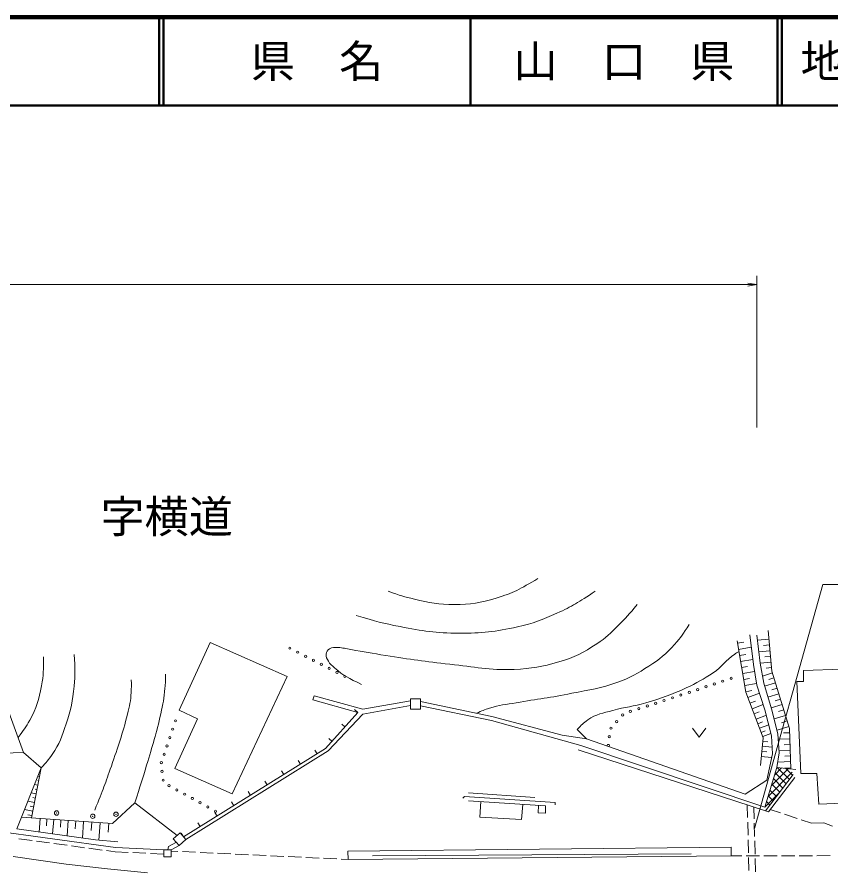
# Model space of a CAD drawing. Units: millimetres at full size, sheet at 1:1000; details may follow other scales. Extents: x 40000 to 680000, y 20000 to 380000.
# Drawn here: x 281682 to 373805, y 283141 to 380000 of the extents above; entities that cross this region are included whole.
import ezdxf
from ezdxf.enums import TextEntityAlignment as Align

# ---------------------------------------------------------------- set-up
doc = ezdxf.new("R2010")
doc.units = ezdxf.units.MM
doc.header["$LTSCALE"] = 1000
doc.header["$PDMODE"] = 32
doc.header["$PDSIZE"] = 500
for name, color, linetype, lineweight in [('M-BGD', 7, 'Continuous', 13), ('M-BMK-ROW', 30, 'Continuous', 13), ('M-STR-HTXT', 7, 'Continuous', 13), ('M-TTL', 2, 'Continuous', 140), ('M-TTL-LINE', 7, 'Continuous', 50)]:
    doc.layers.add(name, color=color, linetype=linetype, lineweight=lineweight)
doc.layers.add('M-BMK-HTXT', color=7, linetype='Continuous')
doc.layers.add('M-TTL-TXT', color=7, linetype='Continuous')
doc.styles.add('ＭＳ ゴシック', font='')
doc.styles.get('ＭＳ ゴシック').set_extended_font_data('MS Gothic')

# ---------------------------------------------------------------- blocks, each defined once
blk = doc.blocks.new('open_arrow')
at = {"color": 0, "linetype": 'Continuous', "lineweight": -2}
blk.add_lwpolyline([(7.5, 1.25), (0, 0), (7.5, -1.25)], dxfattribs=at)

msp = doc.modelspace()

# ---------------------------------------------------------------- hatches: boundary and pattern name
at = {"layer": 'M-BGD'}
h = msp.add_hatch(dxfattribs=at)
h.set_pattern_fill('USER', color=256, style=0, pattern_type=2)
h.set_pattern_definition([(45, (366313, 290568), (-424.264, 424.264), []), (315, (366313, 290568), (424.264, 424.264), [])])
h.paths.add_polyline_path([(366313, 290568), (367700, 295086), (369273, 294892), (369553, 294291), (366632, 290462)])

# ---------------------------------------------------------------- linework, layer by layer
for p, q in [((363237, 309147), (363954, 309268)), ((366790, 309594), (365479, 309475)), ((363358, 308430), (364792, 308671)), ((366910, 308283), (365633, 308167)), ((366850, 308938), (366194, 308879)), ((363474, 307742), (364162, 307858)), ((363590, 307054), (364965, 307286)), ((366968, 307644), (366329, 307586)), ((363704, 306378), (364380, 306492)), ((367026, 307006), (365783, 306893)), ((367082, 306384), (366461, 306328)), ((363818, 305702), (365171, 305930)), ((363932, 305025), (364609, 305139)), ((367180, 305771), (366052, 305424)), ((367353, 305207), (366790, 305034)), ((364047, 304347), (365401, 304576)), ((367527, 304644), (366305, 304267)), ((364164, 303649), (364863, 303767)), ((364403, 302983), (365728, 303488)), ((367903, 303422), (366680, 303045)), ((367715, 304033), (367104, 303845)), ((364644, 302351), (365276, 302592)), ((368092, 302810), (367480, 302622)), ((320263, 301286), (319891, 301620)), ((320812, 301123), (326227, 302103)), ((364885, 301719), (366149, 302200)), ((365107, 301135), (365691, 301357)), ((368280, 302198), (367055, 301821)), ((368469, 301585), (367856, 301397)), ((365330, 300551), (366498, 300995)), ((368658, 300973), (367381, 300579)), ((368855, 300334), (368216, 300138)), ((318798, 299654), (318426, 299987)), ((346129, 298297), (345094, 299380)), ((358151, 299517), (358901, 298517)), ((358901, 298517), (359651, 299517)), ((365529, 300028), (366052, 300227)), ((365728, 299505), (366773, 299904)), ((369051, 299696), (367716, 299285)), ((317334, 298021), (316962, 298355)), ((365906, 299038), (366374, 299216)), ((366084, 298570), (367019, 298927)), ((369134, 299008), (368436, 298984)), ((366042, 297470), (367152, 297358)), ((366098, 298025), (366653, 297969)), ((369158, 298309), (367855, 298266)), ((369180, 297658), (368528, 297636)), ((315656, 296617), (315392, 297042)), ((365983, 296886), (366567, 296827)), ((369202, 297007), (367935, 296964)), ((313766, 295442), (313502, 295866)), ((365924, 296302), (367092, 296184)), ((369244, 295740), (367791, 295691)), ((369223, 296373), (368590, 296352)), ((284403, 295036), (283295, 289366)), ((311875, 294266), (311611, 294691)), ((367700, 295086), (369829, 294824)), ((369269, 295014), (368542, 294989)), ((284115, 293564), (284024, 293582)), ((284211, 294055), (284029, 294091)), ((309984, 293091), (309720, 293515)), ((284020, 293073), (283655, 293145)), ((283924, 292583), (283742, 292618)), ((283828, 292092), (283282, 292199)), ((283732, 291601), (283459, 291655)), ((308093, 291915), (307829, 292340)), ((332797, 292193), (340298, 291656)), ((283636, 291111), (282908, 291253)), ((283540, 290620), (283176, 290691)), ((306203, 290740), (305939, 291164)), ((364372, 289394), (364335, 290829)), ((365123, 289274), (365090, 290582)), ((283444, 290129), (282534, 290307)), ((283348, 289638), (282893, 289727)), ((304312, 289564), (304048, 289989)), ((366942, 290323), (368084, 289938)), ((368557, 289778), (369978, 289297)), ((284292, 289297), (284186, 287768)), ((285057, 289243), (285003, 288479)), ((285821, 289190), (285707, 287556)), ((286638, 289133), (286581, 288316)), ((287454, 289076), (287333, 287330)), ((288328, 289015), (288267, 288142)), ((289201, 288954), (289071, 287087)), ((290135, 288889), (290070, 287956)), ((291068, 288824), (290931, 286846)), ((292058, 288755), (291989, 287766)), ((302421, 288389), (302157, 288814)), ((364423, 287395), (364384, 288895)), ((365174, 287274), (365136, 288774)), ((370452, 289137), (371593, 288752)), ((371593, 288752), (373019, 288822)), ((373019, 288822), (373990, 288435)), ((281893, 287002), (283379, 286800)), ((283875, 286733), (285361, 286531)), ((300530, 287214), (300266, 287638)), ((364474, 285396), (364435, 286895)), ((365225, 285275), (365187, 286775)), ((285856, 286464), (287343, 286263)), ((287838, 286195), (289325, 285994)), ((289820, 285927), (291307, 285725)), ((298806, 286121), (298756, 285765)), ((299712, 286599), (298806, 286121)), ((300017, 286243), (299111, 285765)), ((291802, 285658), (292773, 285526)), ((292773, 285526), (294269, 285455)), ((294768, 285431), (296266, 285360)), ((296766, 285337), (298261, 285266)), ((299111, 285613), (299889, 285576)), ((300388, 285552), (301887, 285480)), ((302386, 285457), (303884, 285385)), ((304384, 285361), (305882, 285290)), ((306382, 285266), (307880, 285195)), ((308379, 285171), (309878, 285099)), ((310377, 285075), (311875, 285004)), ((312375, 284980), (313873, 284909)), ((314372, 284885), (315871, 284813)), ((316370, 284790), (317868, 284718)), ((321923, 285074), (357980, 285307)), ((363708, 285079), (362516, 285078)), ((365708, 285081), (364208, 285080)), ((364525, 283396), (364487, 284896)), ((365276, 283276), (365238, 284775)), ((367708, 285083), (366208, 285082)), ((369708, 285085), (368208, 285084)), ((371708, 285087), (370208, 285086)), ((373708, 285090), (372208, 285088)), ((318368, 284694), (319145, 284657))]:
    msp.add_line(p, q, dxfattribs=at)
for points in [[(327330, 302527), (335427, 300844), (343372, 298741), (346129, 298297), (364093, 292064), (366555, 293622), (367186, 296628), (367092, 298638), (366344, 301606), (365433, 304386), (365036, 306723), (364615, 310088)], [(365410, 310065), (365783, 306887), (366204, 304597), (367092, 301699), (367816, 298895), (367949, 296737), (367700, 295086), (366313, 290568), (345498, 297549)], [(369273, 294892), (369118, 299478), (367120, 305963), (366700, 310590)], [(363195, 309398), (364176, 303579), (366139, 298427), (365823, 295307)], [(282417, 296766), (278849, 306407), (279130, 306906)], [(320263, 301286), (315167, 302737), (315296, 303184), (320832, 301678), (326227, 302633)], [(320263, 301286), (316602, 297205), (300530, 287214)], [(327330, 302059), (335403, 300377), (345498, 297549)], [(300793, 286907), (316909, 296948), (320812, 301123)], [(280057, 296695), (282417, 296766), (284403, 295036), (281669, 288119), (290549, 286881), (293073, 286647)], [(345204, 297072), (366399, 290155), (369553, 294291)], [(366399, 290155), (366736, 290054), (369707, 293938)], [(256408, 291852), (265875, 289974), (278517, 287964), (292819, 286025), (298285, 285765)], [(332143, 291586), (332330, 291796), (342588, 291118), (342588, 290838)], [(282192, 289443), (292465, 288727), (295012, 291052), (299795, 287377)], [(332774, 291305), (341490, 290721), (341490, 289903), (340672, 289927), (340699, 290774)], [(338923, 290893), (338779, 289179), (334059, 289436), (334159, 291213)], [(281224, 284987), (287253, 284122), (291927, 283608), (296460, 283141)]]:
    msp.add_lwpolyline(points, dxfattribs=at)
for points in [[(303551, 309235), (312260, 305387), (306046, 292081), (299555, 294957), (302087, 300566), (300030, 301563)], [(369966, 304794), (370407, 294371), (372230, 294402), (372432, 290928), (385160, 291450), (400256, 294978), (398737, 301895), (402406, 302713), (401634, 306265), (397950, 305463), (397670, 306475), (393650, 305478), (393853, 304668), (383929, 302440), (383812, 305221), (375096, 304824), (375049, 306203), (370703, 306062), (370719, 304801)], [(326227, 301670), (327330, 301670), (327330, 302847), (326227, 302847)], [(300017, 286243), (300793, 286907), (300138, 287671), (299363, 287006)], [(298285, 285765), (299111, 285765), (299111, 284966), (298285, 284966)], [(319145, 284657), (362516, 285078), (362507, 286037), (319136, 285616)]]:
    msp.add_lwpolyline(points, close=True, dxfattribs=at)
for centre in [(312560, 308576), (313449, 308118), (314338, 307661), (315228, 307203), (316117, 306746), (317006, 306288), (317895, 305831), (318784, 305373), (362513, 305166), (359670, 304207), (360617, 304527), (361565, 304846), (356822, 303263), (357774, 303570), (358722, 303888), (353967, 302343), (354919, 302649), (355871, 302956), (351112, 301422), (352064, 301729), (353015, 302036), (299617, 300350), (349564, 300265), (350226, 301015), (299295, 299403), (348902, 299515), (298972, 298456), (348712, 298559), (298650, 297510), (348611, 297565), (298327, 296563), (298005, 295617), (298091, 294629), (298219, 293638), (298887, 293014), (299763, 292531), (300639, 292049), (301515, 291567), (302391, 291084), (303267, 290602), (304143, 290119)]:
    msp.add_circle(centre, 125, dxfattribs=at)
for points, knots in [([(323695, 315010), (325052, 314529), (325486, 314404), (326663, 314122), (328391, 313709), (329395, 313534), (331173, 313515), (333047, 313494), (334118, 313712), (335916, 314239), (337872, 314812), (338623, 315277), (340637, 316459)], [0, 0, 0, 0, 1, 1, 1, 2, 2, 2, 3, 3, 3, 4, 4, 4, 4]), ([(320073, 312276), (322360, 311585), (323068, 311402), (325027, 311014), (327604, 310505), (329083, 310276), (331710, 310267), (334318, 310257), (335804, 310413), (338347, 310991), (340137, 311398), (341111, 311783), (342787, 312533), (344570, 313332), (345199, 313753), (347133, 315010)], [0, 0, 0, 0, 1, 1, 1, 2, 2, 2, 3, 3, 3, 4, 4, 4, 5, 5, 5, 5]), ([(320681, 304448), (319230, 305207), (318643, 305393), (317619, 306364), (317334, 306635), (317098, 306738), (316918, 307089), (316770, 307379), (316629, 307558), (316661, 307883), (316690, 308168), (316792, 308363), (317035, 308514), (317357, 308713), (317616, 308674), (317993, 308654), (318575, 308624), (318891, 308516), (319465, 308420), (321009, 308163), (321869, 307986), (323415, 307743), (326235, 307299), (327820, 307071), (330659, 306761), (333499, 306451), (335095, 306065), (337949, 306177), (339956, 306256), (341087, 306475), (343020, 307018), (344812, 307522), (345757, 308064), (347320, 309075), (348358, 309746), (348840, 310269), (349727, 311131), (350626, 312005), (350917, 312357), (351877, 313515)], [0, 0, 0, 0, 1, 1, 1, 2, 2, 2, 3, 3, 3, 4, 4, 4, 5, 5, 5, 6, 6, 6, 7, 7, 7, 8, 8, 8, 9, 9, 9, 10, 10, 10, 11, 11, 11, 12, 12, 12, 13, 13, 13, 13]), ([(333681, 301207), (334341, 301511), (334563, 301587), (335145, 301784), (336292, 302171), (336993, 302173), (338183, 302392), (340633, 302842), (342031, 302957), (344469, 303466), (346528, 303896), (347728, 304008), (349704, 304728), (351153, 305257), (351910, 305718), (353209, 306551), (354457, 307352), (355123, 307894), (356106, 309005), (356829, 309821), (357088, 310175), (357765, 311248)], [0, 0, 0, 0, 1, 1, 1, 2, 2, 2, 3, 3, 3, 4, 4, 4, 5, 5, 5, 6, 6, 6, 7, 7, 7, 7]), ([(345094, 299380), (345561, 299907), (345782, 300085), (346292, 300452), (347251, 301142), (347984, 301201), (349119, 301527), (350560, 301940), (351423, 301960), (352858, 302392), (354675, 302938), (355694, 303275), (357415, 304074), (358660, 304653), (359330, 305044), (360484, 305788), (361543, 306470), (361861, 307216), (362914, 307906), (363077, 308013), (363133, 308058), (363335, 308171)], [0, 0, 0, 0, 1, 1, 1, 2, 2, 2, 3, 3, 3, 4, 4, 4, 5, 5, 5, 6, 6, 6, 7, 7, 7, 7]), ([(281784, 298475), (282453, 299297), (282657, 299621), (283110, 300421), (283904, 301822), (284159, 302738), (284442, 304323), (284667, 305585), (284691, 306114), (284675, 307595)], [0, 0, 0, 0, 1, 1, 1, 2, 2, 2, 3, 3, 3, 3]), ([(284403, 295036), (285023, 295663), (285213, 295918), (285657, 296542), (286517, 297750), (286744, 298597), (287223, 300000), (287774, 301617), (287978, 302576), (288134, 304277), (288262, 305667), (288253, 306216), (288157, 307852)], [0, 0, 0, 0, 1, 1, 1, 2, 2, 2, 3, 3, 3, 4, 4, 4, 4]), ([(295012, 291052), (295673, 293114), (295841, 293656), (296340, 295334), (297012, 297595), (297440, 298851), (297952, 301153), (298201, 302268), (298330, 302901), (298420, 304039), (298469, 304667), (298485, 304893), (298490, 305651)], [0, 0, 0, 0, 1, 1, 1, 2, 2, 2, 3, 3, 3, 4, 4, 4, 4]), ([(290482, 290252), (291421, 292622), (291671, 293272), (292352, 295237), (293138, 297507), (293599, 298778), (294175, 301110), (294408, 302057), (294544, 302598), (294595, 303572), (294624, 304131), (294631, 304342), (294595, 305005)], [0, 0, 0, 0, 1, 1, 1, 2, 2, 2, 3, 3, 3, 4, 4, 4, 4])]:
    msp.add_open_spline(points, degree=3, knots=knots, dxfattribs=at)
at = {"layer": 'M-BMK-ROW'}
for centre in [(286151, 289918), (290242, 289555), (292880, 289773)]:
    msp.add_circle(centre, 250, dxfattribs=at)
for p in [(286151, 289918), (290242, 289555), (292880, 289773)]:
    msp.add_point(p, dxfattribs=at)
at = {"layer": 'M-STR-HTXT'}
for p, q in [((365410, 333570), (365410, 350718)), ((74940, 349718), (365410, 349718)), ((372898, 315797), (365152, 288148)), ((393222, 315797), (372898, 315797))]:
    msp.add_line(p, q, dxfattribs=at)
at = {"layer": 'M-TTL'}
msp.add_line((680000, 380000), (40000, 380000), dxfattribs=at)
at = {"layer": 'M-TTL-LINE'}
for p, q in [((297750, 380000), (297750, 370000)), ((298250, 380000), (298250, 370000)), ((333000, 380000), (333000, 370000)), ((367750, 380000), (367750, 370000)), ((368250, 380000), (368250, 370000)), ((40000, 370000), (680000, 370000))]:
    msp.add_line(p, q, dxfattribs=at)

# ---------------------------------------------------------------- block references
at = {"layer": 'M-STR-HTXT', "xscale": 133, "yscale": 133, "rotation": 180}
msp.add_blockref('open_arrow', (365410, 349718), dxfattribs=at)

# ---------------------------------------------------------------- texts
at = {"layer": 'M-BMK-HTXT', "style": 'ＭＳ ゴシック'}
msp.add_text('字横道', height=3666, dxfattribs=at).set_placement((298609, 323467), align=Align.MIDDLE_CENTER)
at = {"layer": 'M-TTL-TXT', "style": 'ＭＳ ゴシック'}
for s, p in [('県\u3000名', (315625, 375000)), ('山\u3000口\u3000県', (350375, 375000))]:
    msp.add_text(s, height=3666, dxfattribs=at).set_placement(p, align=Align.MIDDLE_CENTER)
msp.add_text('地 名', height=3666, dxfattribs=at).set_placement((370380, 375000), align=Align.MIDDLE_LEFT)

doc.saveas('drawing.dxf')
